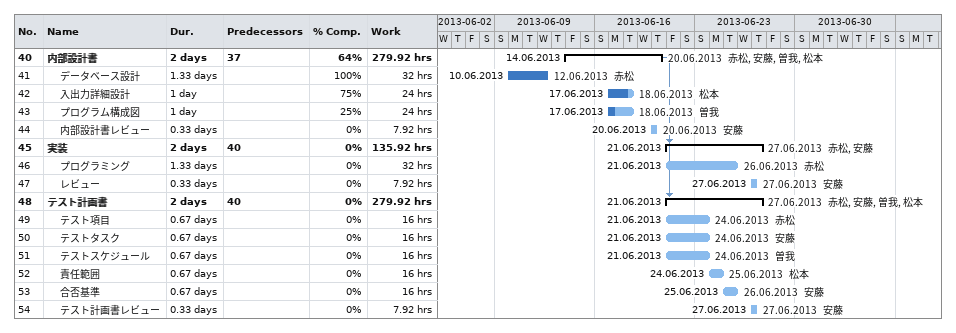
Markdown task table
| ID | Level | Task | Duration | Start | Finish | Predecessors | Resources | % complete | Work (h) |
|---|---|---|---|---|---|---|---|---|---|
| 40 | 1 | **内部設計書** | 2d | 2013-06-14 | 2013-06-20 | 37 | 赤松, 安藤, 曽我, 松本 | 64 | 279.92 |
| 41 | 2 | データベース設計 | 1.33d | 2013-06-10 | 2013-06-12 |  | 赤松 | 100 | 32 |
| 42 | 2 | 入出力詳細設計 | 1d | 2013-06-17 | 2013-06-18 |  | 松本 | 75 | 24 |
| 43 | 2 | プログラム構成図 | 1d | 2013-06-17 | 2013-06-18 |  | 曽我 | 25 | 24 |
| 44 | 2 | 内部設計書レビュー | 0.33d | 2013-06-20 | 2013-06-20 |  | 安藤 | 0 | 7.92 |
| 45 | 1 | **実装** | 2d | 2013-06-21 | 2013-06-27 | 40 | 赤松, 安藤 | 0 | 135.92 |
| 46 | 2 | プログラミング | 1.33d | 2013-06-21 | 2013-06-26 |  | 赤松 | 0 | 32 |
| 47 | 2 | レビュー | 0.33d | 2013-06-27 | 2013-06-27 |  | 安藤 | 0 | 7.92 |
| 48 | 1 | **テスト計画書** | 2d | 2013-06-21 | 2013-06-27 | 40 | 赤松, 安藤, 曽我, 松本 | 0 | 279.92 |
| 49 | 2 | テスト項目 | 0.67d | 2013-06-21 | 2013-06-24 |  | 赤松 | 0 | 16 |
| 50 | 2 | テストタスク | 0.67d | 2013-06-21 | 2013-06-24 |  | 安藤 | 0 | 16 |
| 51 | 2 | テストスケジュール | 0.67d | 2013-06-21 | 2013-06-24 |  | 曽我 | 0 | 16 |
| 52 | 2 | 責任範囲 | 0.67d | 2013-06-24 | 2013-06-25 |  | 松本 | 0 | 16 |
| 53 | 2 | 合否基準 | 0.67d | 2013-06-25 | 2013-06-26 |  | 安藤 | 0 | 16 |
| 54 | 2 | テスト計画書レビュー | 0.33d | 2013-06-27 | 2013-06-27 |  | 安藤 | 0 | 7.92 |
